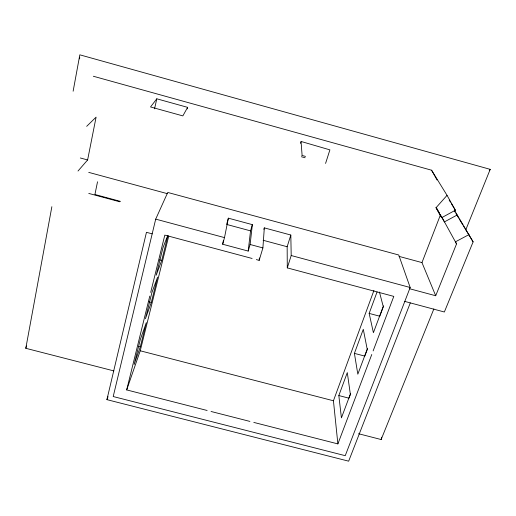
<?xml version="1.0" encoding="UTF-8"?>
<svg xmlns="http://www.w3.org/2000/svg" width="516" height="516" viewBox="0 0 516 516"><rect width="100%" height="100%" fill="white"/><g stroke="black" fill="none" stroke-linecap="round" stroke-linejoin="round"><path stroke-width="0.77" d="M79.632 58.843L79.709 57.237M256.349 259.606L259.167 260.361L262.896 247.925L264.315 227.872L290.818 235.032L291.198 255.53L287.289 267.888L393.798 296.39L373.126 350.919M259.167 260.361L259.355 257.968M223.422 240.424L222.66 244.229L248.196 251.079L250.118 244.494L252.35 224.641L228.369 218.165L226.821 223.731M248.196 251.079L250.537 230.871L252.35 224.641M113.855 370.907L25.8 348.3L51.864 206.703M73.13 91.216L79.825 54.825L490.2 169.351L465.8 229.807M78.006 171.028L87.617 159.954L96.092 117.138L86.682 126.336M222.66 244.229L224.499 237.612L228.369 218.165M97.53 181.767L94.918 194.506L120.473 201.388M154.542 108.824L156.806 98.808L187.618 107.354L187.25 108.889M358.543 433.73L381.143 439.535L381.685 437.181M410.304 302.892L348.661 461.175L106.915 399.642L146.454 232.316L152.175 233.845M155.703 219.132L113.21 396.54L345.236 455.68L410.175 287.489L398.745 255.001L167.752 192.449L155.703 219.132L224.499 237.612M207.135 410.478L126.678 389.915L149.782 296.12M150.698 292.385L164.81 235.109L252.118 258.471M140.339 346.739L146.312 322.655L140.275 339.612L134.134 364.496L140.339 346.739L138.836 346.352M151.317 302.466L157.593 277.169L151.904 292.54L145.435 318.733L151.317 302.466L149.008 301.86M167.739 235.438L162.966 247.757L156.18 275.228L161.734 260.464L167.919 235.541M126.678 389.915L140.236 350.783L168.758 236.018M25.8 348.3L26.477 345.984M263.876 229.343L264.315 227.872M300.473 143.371L300.944 141.835M287.289 267.888L287.154 246.738L290.818 235.032M325.577 163.417L329.898 149.866L301.054 141.468L302.066 154.877M253.795 422.411L337.877 443.902L333.433 400.771L373.926 290.463M338.831 395.553L347.3 372.604L350.338 394.134L341.418 417.889L338.831 395.553L348.984 398.184M354.402 353.376L363.29 329.298L367.205 349.209L357.82 374.197L354.402 353.376L364.786 356.105L367.605 348.597M379.447 292.037L383.233 306.504L373.403 332.697L369.153 313.406L377.08 291.927M349.261 397.443L350.648 393.753M383.646 305.885L379.757 316.224L369.153 313.406M337.877 443.902L371.778 354.479M106.915 399.642L108.057 396.662M409.685 288.76L435.704 295.752L421.965 262.586L440.509 214.72M435.704 295.752L456.544 243.875L441.651 216.804M381.143 439.535L433.866 308.923M454.396 210.147L473.114 241.869L444.353 311.999L404.796 301.421M187.618 107.354L182.851 115.9L150.524 106.954L156.806 98.808M489.31 170.693L490.2 169.351M447.043 195.345L436.001 207.761L441.651 217.7L455.383 210.225L447.043 195.345L431.57 170.203L93.344 76.245M457.131 215.017L444.424 221.906L440.103 214.308M469.031 234.58L455.396 241.856L456.544 243.875M211.038 411.478L249.918 421.417M140.236 350.783L333.433 400.771M159.534 259.877L161.734 260.464M226.634 224.428L250.537 230.871M263.134 240.275L287.154 246.738M88.758 193.423L119.77 201.775M250.118 244.494L262.896 247.925M291.198 255.53L410.175 287.489M80.341 157.98L87.617 159.954M88.726 172.376L167.448 193.687M399.068 256.387L421.965 262.586M301.757 155.374L305.536 156.419M301.338 156.729L305.117 157.767M449.197 200.131L450.436 202.149M451.255 203.491L455.383 210.225M455.905 213.521L458.776 218.249M459.595 219.597L462.871 224.995M463.69 226.343L464.922 228.369M465.742 229.717L473.114 241.869M436.568 208.09L439.316 212.927M431.57 170.203L437.058 179.994M454.319 210.747L455.106 212.147M435.994 207.374L441.651 217.7"/></g></svg>
